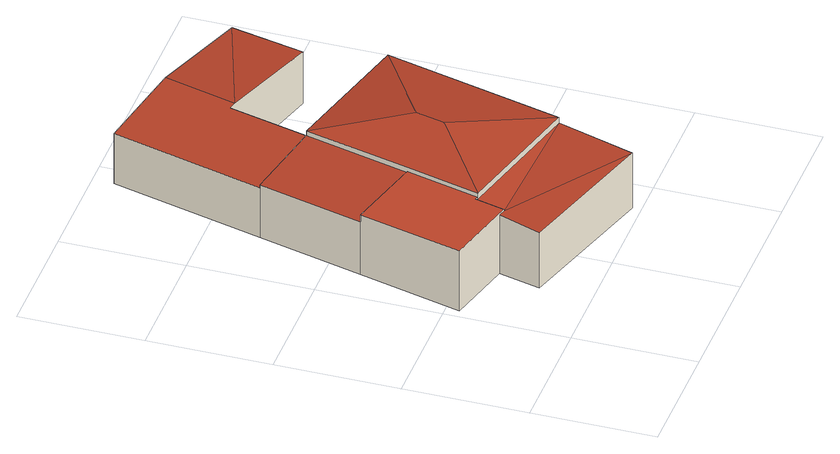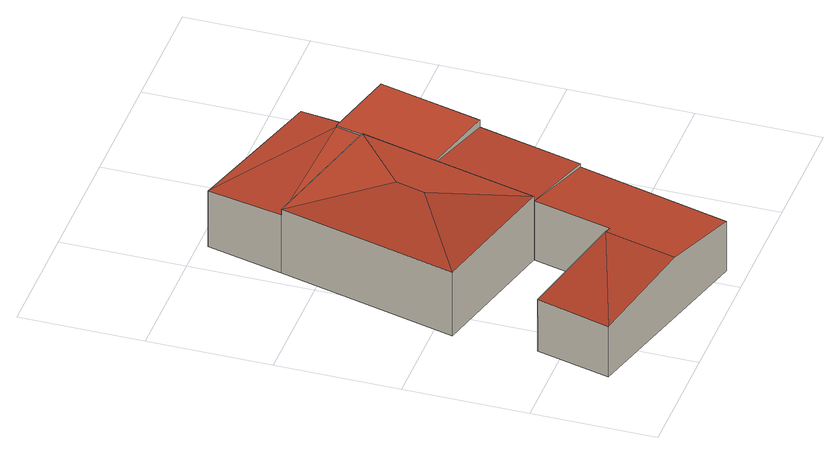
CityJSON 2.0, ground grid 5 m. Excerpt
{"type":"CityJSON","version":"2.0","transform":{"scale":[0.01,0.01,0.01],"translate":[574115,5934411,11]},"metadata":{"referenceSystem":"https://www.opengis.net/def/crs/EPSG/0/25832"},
"CityObjects":{
"building1":{"type":"Building","attributes":{"Grundfläche 2D":"124.852836","Grundhöhe NN":"11.529"},"geometry":[{"type":"Solid","lod":"3","boundaries":[[[[0,1,2]],[[3,0,2,4,5]],[[3,5,6]],[[0,3,6,1]],[[7,8,9,10]],[[9,11,10]],[[9,12,13,11]],[[14,15,16,17,18,19]],[[20,21,22,23,24,25,26]],[[27,28,22]],[[28,23,22]],[[29,26,30,31,32,33]],[[16,15,5,4,2,33,32]],[[5,15,7,10,6]],[[6,10,34,35,1]],[[1,35,36,33,2]],[[13,12,37,38]],[[11,13,38,39]],[[10,11,39,34]],[[16,32,31,17]],[[17,31,40,41,18]],[[9,19,18,41,37,12]],[[19,9,8,14]],[[14,8,7,15]],[[29,20,26]],[[20,29,42,43,21]],[[27,22,21,43,44]],[[28,27,44,45]],[[24,23,28,45,46]],[[25,24,46,47]],[[29,33,36,42]],[[25,30,26]],[[30,25,47,40,31]],[[35,34,39,38,37,41,40,47,46,45,44,43,42,36]]]],"semantics":{"surfaces":[{"type":"RoofSurface"},{"type":"WallSurface"},{"type":"GroundSurface"}],"values":[[0,0,0,0,0,0,0,0,0,0,0,0,1,1,1,1,1,1,1,1,1,1,1,1,1,1,1,1,1,1,1,1,1,2]]}}]}
},
"vertices":[
[737,843,396],[1120,1076,344],[569,1216,344],[708,724,396],[461,788,344],[385,488,344],[936,349,344],[385,488,320],[371,492,320],[341,373,320],[936,349,320],[857,37,305],[311,380,320],[268,210,305],[371,492,327],[385,488,327],[461,788,327],[146,868,327],[40,449,327],[341,373,327],[567,1217,323],[648,1537,322],[676,1529,326],[754,1825,326],[417,1917,281],[254,1296,281],[554,1220,321],[1114,1406,289],[1190,1707,281],[567,1217,322],[254,1296,295],[146,868,295],[461,788,322],[569,1216,322],[936,349,53],[1120,1076,53],[569,1216,53],[311,380,53],[268,210,53],[857,37,53],[146,868,53],[40,449,53],[567,1217,53],[648,1537,53],[1114,1406,53],[1190,1707,53],[417,1917,53],[254,1296,53]
]}
